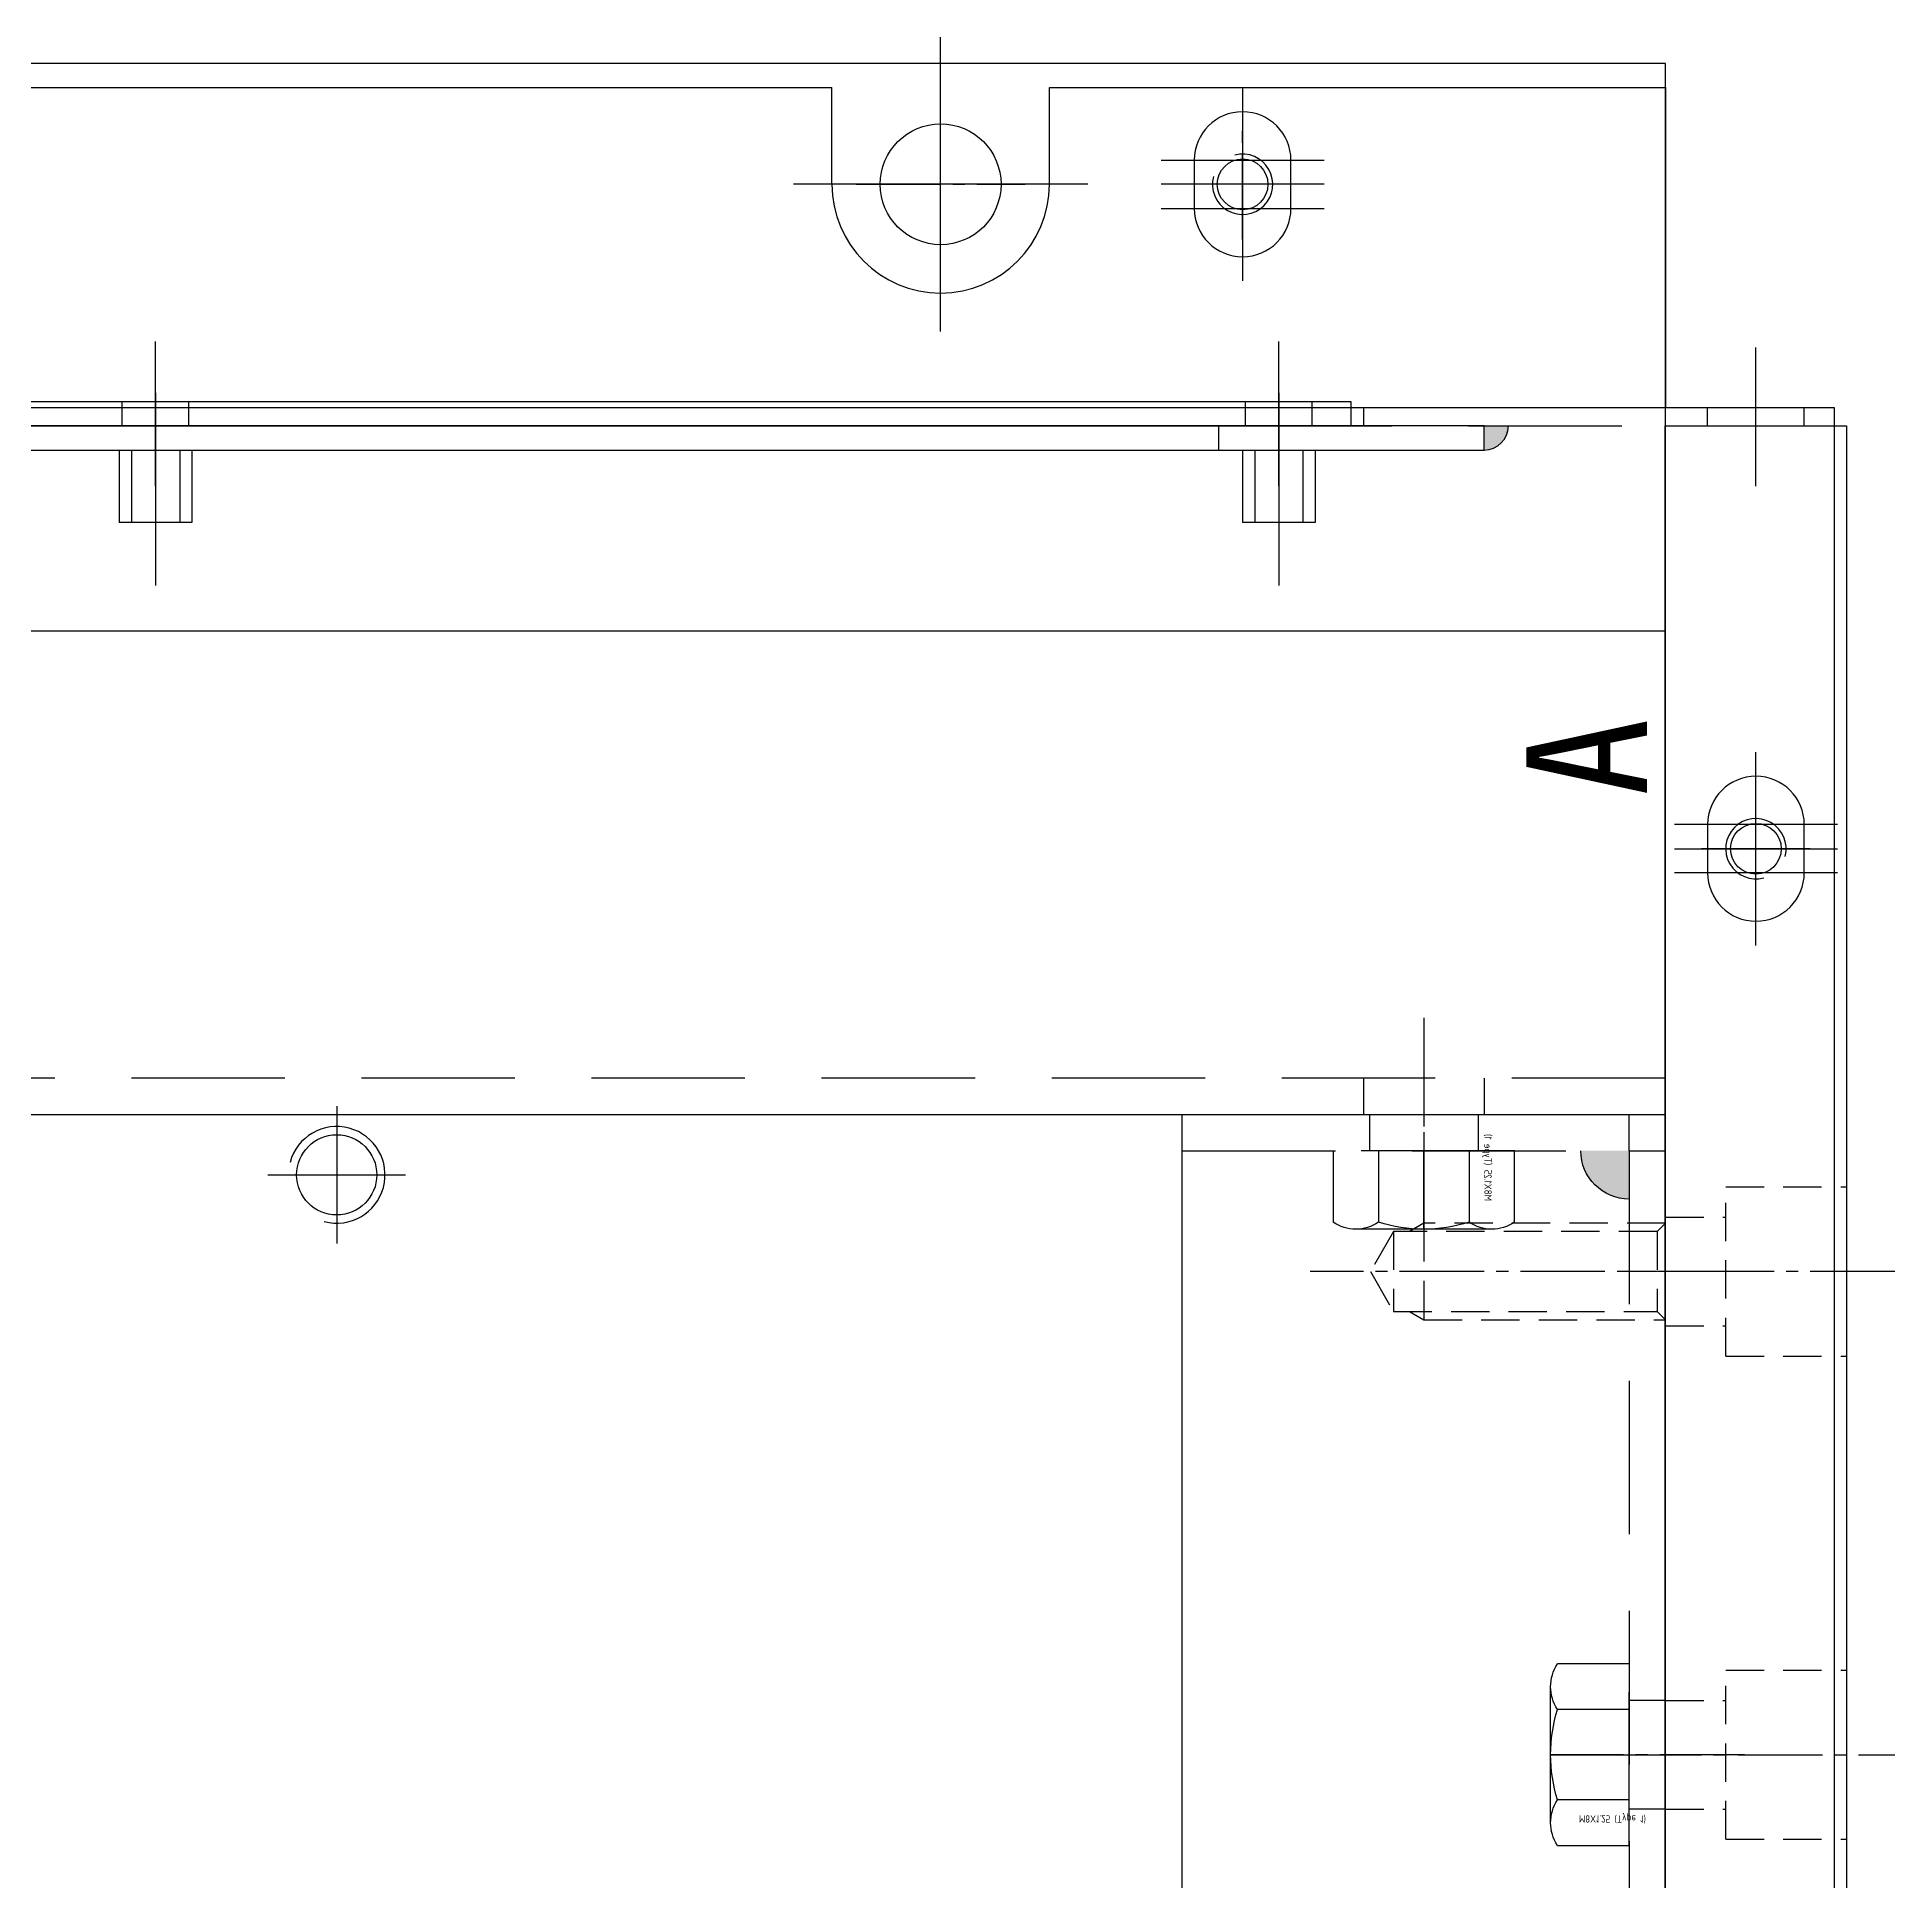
# Model space of a CAD drawing. Header units: millimetres. Extents: x 282 to 14566, y -4134 to 5341.
# Drawn here: x 6438.4 to 6592.2, y 1979.8 to 2132.5 of the extents above; entities that cross this region are included whole.
import ezdxf
from ezdxf.enums import TextEntityAlignment as Align

# ---------------------------------------------------------------- set-up
doc = ezdxf.new("R2010")
doc.units = ezdxf.units.MM
for name, pattern in [('CENTER', [50.8, 31.75, -6.35, 6.35, -6.35]), ('CENTER1', [10, 7, -1, 1, -1]), ('HIDDEN', [9.525, 6.35, -3.175]), ('HIDDEN2', [4.7625, 3.175, -1.5875]), ('HIDDENX2', [19.05, 12.7, -6.35])]:
    doc.linetypes.add(name, pattern=pattern)
doc.layers.add('CENTER', color=1, linetype='CENTER')
doc.layers.add('THIN', color=3, linetype='Continuous')
doc.styles.add('HAN', font='')
doc.styles.get("Standard").update_dxf_attribs({"font": 'ISOCP.SHX', "bigfont": 'WHGTXT.SHX'})
doc.styles.get('HAN').set_extended_font_data('GulimChe')

# ---------------------------------------------------------------- blocks, each defined once
blk = doc.blocks.new('A$C065017E1')
at = {"color": 1, "linetype": 'CENTER1'}
for p, q in [((-60, 563), (-60, 577)), ((-35, 565.42), (-35, 574.58)), ((-67, 570), (-53, 570)), ((-30.42, 570), (-39.58, 570)), ((5, 480), (-29.42, 480))]:
    blk.add_line(p, q, dxfattribs=at)
at = {"linetype": 'HIDDEN2'}
for p, q in [((-22.5, 483.32), (-22.5, 476.68)), ((-20, 484), (-20, 476))]:
    blk.add_line(p, q, dxfattribs=at)
at = {"color": 2, "ltscale": 10}
blk.add_lwpolyline([(-650, 580), (-650, 0), (0, 0), (0, 580)], close=True, dxfattribs=at)
at = {"linetype": 'HIDDEN2'}
for points in [[(-0.68, 483.32), (-22.5, 483.32), (-24.42, 480), (-22.5, 476.68), (-0.68, 476.68)], [(0, 484), (-20, 484), (-21.17, 483.32)], [(0, 484), (-0.68, 483.32), (-0.68, 476.68), (0, 476)], [(-21.17, 476.68), (-20, 476), (0, 476)]]:
    blk.add_lwpolyline(points, dxfattribs=at)
at = {"color": 2}
blk.add_circle((-60, 570), 5, dxfattribs=at)
at = {"color": 3}
blk.add_circle((-35, 570), 2.1, dxfattribs=at)
at = {"ltscale": 10}
blk.add_circle((-110, 488), 3.32, dxfattribs=at)
blk.add_arc((-35, 570), 2.5, 164.966, 104.591)
at = {"layer": 'CENTER', "ltscale": 10}
for p, q in [((-110, 493.69), (-110, 482.31)), ((-115.69, 488), (-104.31, 488))]:
    blk.add_line(p, q, dxfattribs=at)
at = {"layer": 'THIN', "ltscale": 10}
blk.add_arc((-110, 488), 4, 255, 165, dxfattribs=at)
blk = doc.blocks.new('A$C52180AF6')
at = {"color": 2, "linetype": 'HIDDENX2'}
for p, q in [((6.5, -5.63), (6.5, 5.63)), ((0, 3.75), (5.92, 3.75)), ((0, -3.75), (5.92, -3.75))]:
    blk.add_line(p, q, dxfattribs=at)
blk.add_lwpolyline([(0, -7.51), (0, 7.51), (5.92, 7.51, -0.309401), (5.92, 3.75, -0.154701), (5.92, -3.75, -0.309401), (5.92, -7.51)], format="xyb", close=True, dxfattribs=at)
at = {"layer": 'CENTER'}
blk.add_line((6.5, 0), (0, 0), dxfattribs=at)
at = {"color": 2, "linetype": 'HIDDENX2'}
blk.add_text('M8X1.25 (Type 1)', height=0.6, rotation=180, dxfattribs=at).set_placement((4.16, -5.32), align=Align.MIDDLE_LEFT)
blk = doc.blocks.new('A$C69761F78')
h = blk.add_hatch(color=256)
h.dxf.hatch_style = 1
h.paths.add_polyline_path([(3, 46), (3, 50), (7, 50, -0.414214)])
at = {"color": 1, "linetype": 'CENTER1'}
for p, q in [((20, 59.54), (20, 43.46)), ((-6.54, 0), (9.54, 0))]:
    blk.add_line(p, q, dxfattribs=at)
at = {"color": 3}
for p, q in [((40, 53), (3, 53)), ((3, 50), (3, 53)), ((40, -353), (40, 53)), ((0, -350), (0, 50)), ((3, 50), (0, 50))]:
    blk.add_line(p, q, dxfattribs=at)
at = {"color": 2, "linetype": 'HIDDEN2'}
for p, q in [((15.5, 53), (15.5, 50)), ((24.5, 53), (24.5, 50)), ((0, 4.5), (3, 4.5)), ((0, -4.5), (3, -4.5))]:
    blk.add_line(p, q, dxfattribs=at)
at = {"color": 2, "linetype": 'HIDDENX2'}
for p, q in [((3, 50), (3, -350)), ((40, 50), (3, 50))]:
    blk.add_line(p, q, dxfattribs=at)
blk.add_arc((3, 50), 4, 270, 0, dxfattribs=at)
at = {"rotation": 270}
blk.add_blockref('A$C52180AF6', (20, 50), dxfattribs=at)
blk.add_blockref('A$C52180AF6', (3, 0))
blk = doc.blocks.new('A$C5C183642')
at = {"color": 1, "linetype": 'CENTER1'}
blk.add_line((0, -8), (0, 5), dxfattribs=at)
at = {"color": 2, "linetype": 'HIDDENX2'}
for p, q in [((-5, -3), (-5, 0)), ((5, -3), (5, 0)), ((20, -3), (-630, -3))]:
    blk.add_line(p, q, dxfattribs=at)
at = {"color": 3}
blk.add_lwpolyline([(20, -40), (-630, -40), (-630, 0), (20, 0)], close=True, dxfattribs=at)
blk = doc.blocks.new('A$C73624FD3')
at = {"color": 1, "linetype": 'CENTER1'}
blk.add_line((53.56, 54.21), (53.56, 31.21), dxfattribs=at)
at = {"linetype": 'CENTER1'}
blk.add_line((93.56, 31.21), (93.56, 54.21), dxfattribs=at)
at = {"color": 2, "linetype": 'HIDDEN2'}
for p, q in [((49.06, 50.21), (49.06, 45.21)), ((58.06, 50.21), (58.06, 45.21)), ((46.56, 45.21), (60.56, 45.21)), ((46.56, 45.21), (46.56, 35.21)), ((60.56, 45.21), (60.56, 35.21))]:
    blk.add_line(p, q, dxfattribs=at)
at = {"linetype": 'HIDDEN2'}
for p, q in [((89.06, 50.21), (89.06, 45.21)), ((98.06, 50.21), (98.06, 45.21)), ((86.56, 45.21), (100.56, 45.21)), ((86.56, 45.21), (86.56, 35.21)), ((100.56, 45.21), (100.56, 35.21))]:
    blk.add_line(p, q, dxfattribs=at)
at = {"color": 1, "linetype": 'CENTER'}
for p, q in [((128.56, 38.21), (128.56, 47.21)), ((124.06, 42.71), (133.06, 42.71))]:
    blk.add_line(p, q, dxfattribs=at)
at = {"color": 150}
blk.add_lwpolyline([(-356.44, 50.21), (163.56, 50.21), (163.56, 35.21), (-356.44, 35.21)], close=True, dxfattribs=at)
at = {"color": 3}
blk.add_circle((128.56, 42.71), 2.1, dxfattribs=at)
blk.add_arc((128.56, 42.71), 2.5, 255.409, 195.034)
at = {"color": 2, "style": 'HAN'}
blk.add_text('A', height=10, dxfattribs=at).set_placement((132.91, 51.72))
blk = doc.blocks.new('A$C197C64E6')
at = {"color": 1, "linetype": 'CENTER'}
for p, q in [((-110, -4.74), (-110, 11.2)), ((-17, -4.74), (-17, 11.2))]:
    blk.add_line(p, q, dxfattribs=at)
for p, q in [((-113, 0), (-113, 6)), ((-107, 6), (-113, 6)), ((-112, 0), (-112, 6)), ((-108, 0), (-108, 6)), ((-107, 0), (-107, 6)), ((-20, 0), (-20, 6)), ((-14, 6), (-20, 6)), ((-19, 0), (-19, 6)), ((-15, 0), (-15, 6)), ((-14, 0), (-14, 6))]:
    blk.add_line(p, q)
at = {"color": 2, "linetype": 'HIDDEN'}
blk.add_line((-22, -2), (-22, 0), dxfattribs=at)
at = {"color": 3}
blk.add_lwpolyline([(0, 0), (0, -2), (-620, -2), (-620, 0)], close=True, dxfattribs=at)
blk = doc.blocks.new('A$C664E0AA2')
h = blk.add_hatch(color=256)
h.dxf.hatch_style = 1
h.paths.add_polyline_path([(20, -22, 0.414214), (22, -20), (20, -20)])
at = {"color": 1, "linetype": 'CENTER'}
for p, q in [((-25, -12.18), (-25, 12.18)), ((0, 8), (0, -8)), ((-6.75, 2), (6.75, 2)), ((-12.82, 0), (-37.18, 0)), ((6.75, 0), (-6.75, 0)), ((-6.75, -2), (6.75, -2)), ((42.5, -25), (42.5, -13.5)), ((42.5, -63), (42.5, -47)), ((49.25, -53), (35.75, -53)), ((35.75, -55), (49.25, -55)), ((49.25, -57), (35.75, -57))]:
    blk.add_line(p, q, dxfattribs=at)
at = {"color": 3}
for p, q in [((-141, 8), (-34, 8)), ((-34, 0), (-34, 8)), ((-16, 8), (35, 8)), ((-16, 0), (-16, 8)), ((35, 8), (35, -18.5))]:
    blk.add_line(p, q, dxfattribs=at)
at = {"color": 2, "linetype": 'HIDDENX2'}
for p, q in [((10, -18.5), (10, -20)), ((38.5, -20), (38.5, -18.5)), ((46.5, -20), (46.5, -18.5)), ((-629, -20), (49, -20))]:
    blk.add_line(p, q, dxfattribs=at)
at = {"color": 3}
for points in [[(4, 2, 1), (-4, 2), (-4, -2, 1), (4, -2)], [(46.5, -53, 1), (38.5, -53), (38.5, -57, 1), (46.5, -57)]]:
    blk.add_lwpolyline(points, format="xyb", close=True, dxfattribs=at)
blk.add_lwpolyline([(49, -541.5), (49, -18.5), (-629, -18.5), (-629, -541.5)], close=True, dxfattribs=at)
blk.add_arc((-25, 0), 9, 180, 0, dxfattribs=at)
blk.add_arc((20, -20), 2, 270, 0)
at = {"xscale": -1, "rotation": 180}
blk.add_blockref('A$C197C64E6', (20, -22), dxfattribs=at)
blk = doc.blocks.new('A$C69F530FE')
at = {"color": 1, "linetype": 'CENTER'}
for p, q in [((-93, 5), (-93, -7)), ((0, 5), (0, -7))]:
    blk.add_line(p, q, dxfattribs=at)
at = {"color": 2, "linetype": 'HIDDEN'}
for p, q in [((-95.75, 0), (-95.75, -2)), ((-90.25, 0), (-90.25, -2)), ((-2.75, 0), (-2.75, -2)), ((2.75, 0), (2.75, -2))]:
    blk.add_line(p, q, dxfattribs=at)
at = {"color": 3}
blk.add_lwpolyline([(6, -2), (-592, -2), (-592, 0), (6, 0)], close=True, dxfattribs=at)

msp = doc.modelspace()

# ---------------------------------------------------------------- block references
for name, p in [('A$C664E0AA2', (6538.234, 2120.349)), ('A$C065017E1', (6573.234, 1550.349))]:
    msp.add_blockref(name, p)
at = {"xscale": -1, "rotation": 180}
for name, p in [('A$C69F530FE', (6541.234, 2100.349)), ('A$C5C183642', (6553.234, 2043.349))]:
    msp.add_blockref(name, p, dxfattribs=at)
at = {"rotation": 90}
msp.add_blockref('A$C73624FD3', (6623.442, 1936.785), dxfattribs=at)
at = {"xscale": -1}
msp.add_blockref('A$C69761F78', (6573.234, 1990.349), dxfattribs=at)

doc.saveas('drawing.dxf')
